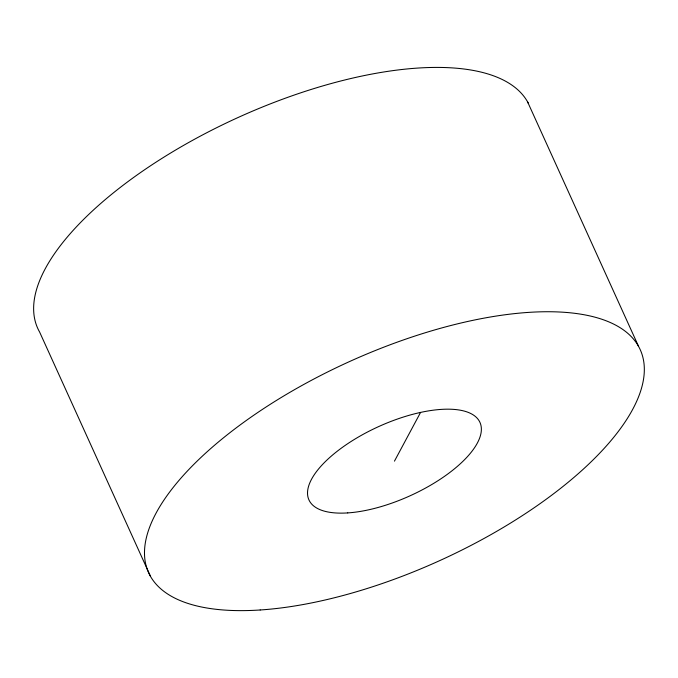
<?xml version="1.0" encoding="UTF-8"?>
<svg xmlns="http://www.w3.org/2000/svg" width="678" height="678" viewBox="0 0 678 678"><rect width="100%" height="100%" fill="white"/><g stroke="black" fill="none" stroke-linecap="round" stroke-linejoin="round"><path stroke-width="1.02" d="M394.452 461.142L420.589 412.385M527.518 101.742L638.413 346.017M150.482 576.258L39.587 331.983A269.912 109.268 -24.4 0 1 231.732 120.43A269.912 109.268 -24.4 0 1 528.476 103.531M260.174 609.98A269.912 109.268 -24.4 0 0 644.1 374.62A269.912 109.268 -24.4 0 0 279.073 398.808A269.912 109.268 -24.4 0 0 260.174 609.98M347.746 512.907A93.886 38.01 -24.4 0 0 481.287 431.047A93.886 38.01 -24.4 0 0 354.314 439.463A93.886 38.01 -24.4 0 0 347.746 512.907"/></g></svg>
